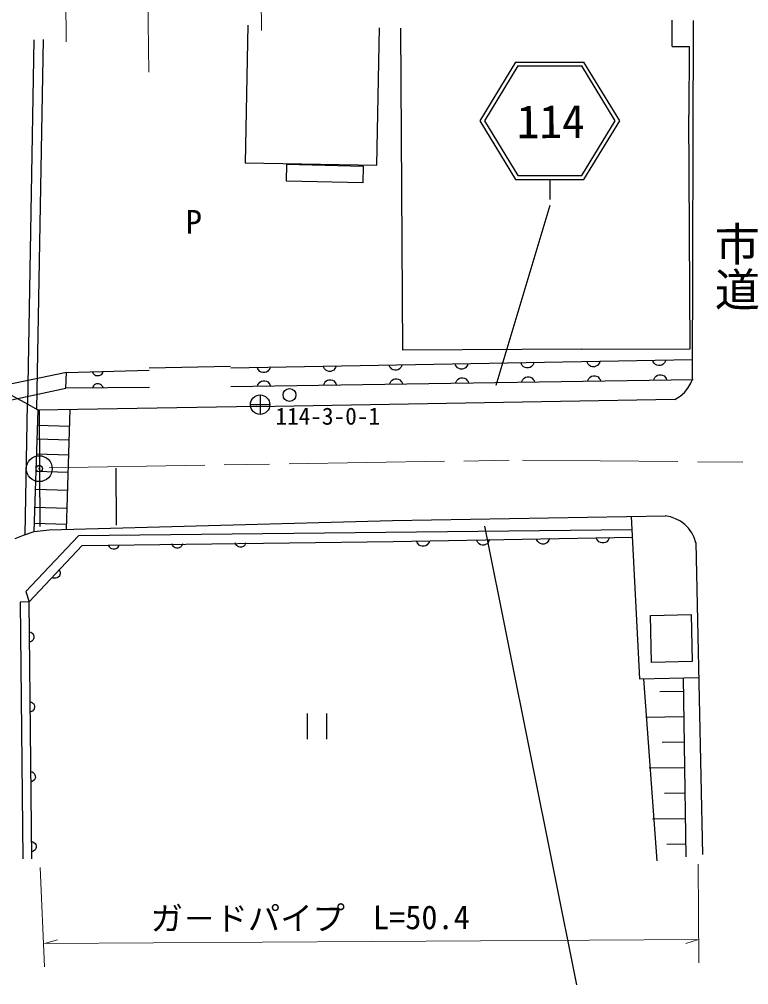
# Model space of a CAD drawing. Units: millimetres, scale not verified. Extents: x 40000 to 680000, y 20000 to 380000.
# Drawn here: x 94796 to 151079, y 244085 to 318526 of the extents above; entities that cross this region are included whole.
import ezdxf
from ezdxf.enums import TextEntityAlignment as Align

# ---------------------------------------------------------------- set-up
doc = ezdxf.new("R2010")
doc.units = ezdxf.units.MM
doc.header["$LTSCALE"] = 1000
doc.header["$PDMODE"] = 32
doc.header["$PDSIZE"] = 500
doc.linetypes.add('CHAIN', pattern=[18.5, 12, -1.5, 3.5, -1.5])
for name, color, linetype, lineweight in [('M-BGD', 7, 'Continuous', 25), ('M-BMK', 2, 'CHAIN', 13), ('M-BMK-SRVR', 3, 'Continuous', 25), ('M-STR-HTXT', 7, 'Continuous', 13), ('M-STR-STRC', 7, 'Continuous', 25)]:
    doc.layers.add(name, color=color, linetype=linetype, lineweight=lineweight)
doc.layers.add('M-BGD-HTXT', color=7, linetype='Continuous')
doc.layers.add('M-OTRS', color=6, linetype='Continuous')
doc.styles.add('@ＭＳ ゴシック', font='')
doc.styles.add('ＭＳ ゴシック', font='')
doc.styles.get('@ＭＳ ゴシック').set_extended_font_data('@MS Gothic')
doc.styles.get('ＭＳ ゴシック').set_extended_font_data('MS Gothic')

msp = doc.modelspace()

# ---------------------------------------------------------------- linework, layer by layer
at = {"layer": 'M-BGD'}
for p, q in [((112433, 318072), (112233, 307465)), ((122390, 307274), (122590, 317880)), ((145168, 316424), (145172, 318449)), ((146744, 290729), (146817, 318445)), ((124390, 293006), (124237, 317849)), ((95930, 316946), (95419, 288850)), ((96630, 316968), (96112, 288462)), ((145168, 316424), (146482, 316421)), ((146482, 316421), (146472, 311141)), ((146571, 293128), (146472, 311141)), ((112233, 307465), (122390, 307274)), ((112233, 307465), (122390, 307274)), ((115402, 306042), (115433, 307346)), ((115402, 306042), (115433, 307346)), ((115433, 307346), (121325, 307208)), ((115433, 307346), (121325, 307208)), ((121325, 307208), (121294, 305904)), ((121325, 307208), (121294, 305904)), ((121294, 305904), (115402, 306042)), ((121294, 305904), (115402, 306042)), ((138192, 293090), (124390, 293006)), ((138192, 293090), (146571, 293128)), ((111113, 291662), (146724, 292283)), ((123371, 291761), (123332, 291875)), ((124331, 291893), (124293, 291777)), ((128458, 291849), (128419, 291964)), ((128520, 291753), (128458, 291849)), ((129381, 291866), (129322, 291767)), ((129419, 291981), (129381, 291866)), ((133546, 291938), (133506, 292052)), ((133607, 291842), (133546, 291938)), ((133707, 291733), (133607, 291842)), ((134410, 291856), (134317, 291744)), ((134468, 291954), (134410, 291856)), ((134506, 292070), (134468, 291954)), ((138633, 292027), (138593, 292141)), ((138695, 291930), (138633, 292027)), ((138794, 291822), (138695, 291930)), ((138905, 291764), (138794, 291822)), ((139404, 291832), (139295, 291771)), ((139497, 291944), (139404, 291832)), ((139555, 292043), (139497, 291944)), ((139593, 292158), (139555, 292043)), ((143720, 292115), (143681, 292230)), ((143782, 292019), (143720, 292115)), ((143881, 291910), (143782, 292019)), ((143992, 291852), (143881, 291910)), ((144110, 291819), (143992, 291852)), ((144265, 291822), (144110, 291819)), ((144382, 291859), (144265, 291822)), ((144491, 291921), (144382, 291859)), ((144584, 292033), (144491, 291921)), ((144642, 292131), (144584, 292033)), ((144680, 292247), (144642, 292131)), ((98433, 291290), (80253, 287560)), ((98397, 290078), (98433, 291290)), ((98433, 291290), (104829, 291468)), ((100484, 291255), (100452, 291346)), ((100534, 291179), (100484, 291255)), ((100615, 291093), (100534, 291179)), ((100704, 291047), (100615, 291093)), ((101102, 291106), (101016, 291056)), ((101176, 291197), (101102, 291106)), ((101222, 291276), (101176, 291197)), ((101251, 291369), (101222, 291276)), ((111096, 291746), (104812, 291616)), ((113197, 291584), (113157, 291698)), ((113258, 291487), (113197, 291584)), ((113358, 291379), (113258, 291487)), ((113469, 291321), (113358, 291379)), ((113587, 291288), (113469, 291321)), ((113742, 291291), (113587, 291288)), ((113859, 291328), (113742, 291291)), ((113968, 291390), (113859, 291328)), ((114061, 291501), (113968, 291390)), ((114119, 291600), (114061, 291501)), ((114157, 291715), (114119, 291600)), ((118284, 291672), (118244, 291787)), ((118346, 291576), (118284, 291672)), ((118445, 291468), (118346, 291576)), ((118556, 291409), (118445, 291468)), ((118674, 291377), (118556, 291409)), ((118829, 291379), (118674, 291377)), ((118946, 291416), (118829, 291379)), ((119055, 291478), (118946, 291416)), ((119148, 291590), (119055, 291478)), ((119206, 291688), (119148, 291590)), ((119244, 291804), (119206, 291688)), ((123433, 291664), (123371, 291761)), ((123532, 291556), (123433, 291664)), ((123643, 291498), (123532, 291556)), ((123761, 291465), (123643, 291498)), ((123916, 291468), (123761, 291465)), ((124033, 291505), (123916, 291468)), ((124142, 291567), (124033, 291505)), ((124235, 291678), (124142, 291567)), ((124293, 291777), (124235, 291678)), ((128619, 291645), (128520, 291753)), ((128730, 291587), (128619, 291645)), ((128849, 291554), (128730, 291587)), ((129004, 291556), (128849, 291554)), ((129120, 291593), (129004, 291556)), ((129229, 291655), (129120, 291593)), ((129322, 291767), (129229, 291655)), ((133818, 291675), (133707, 291733)), ((133936, 291642), (133818, 291675)), ((134091, 291645), (133936, 291642)), ((134208, 291682), (134091, 291645)), ((134317, 291744), (134208, 291682)), ((139023, 291731), (138905, 291764)), ((139178, 291734), (139023, 291731)), ((139295, 291771), (139178, 291734)), ((143938, 291016), (144047, 291077)), ((144047, 291077), (144164, 291114)), ((144164, 291114), (144319, 291116)), ((144319, 291116), (144437, 291083)), ((144437, 291083), (144548, 291025)), ((100536, 290269), (100611, 290358)), ((100611, 290358), (100698, 290407)), ((100698, 290407), (100792, 290436)), ((100799, 291022), (100704, 291047)), ((100792, 290436), (100916, 290437)), ((100923, 291025), (100799, 291022)), ((100916, 290437), (101010, 290410)), ((101016, 291056), (100923, 291025)), ((101010, 290410), (101099, 290363)), ((101099, 290363), (101178, 290276)), ((146795, 290737), (111128, 290194)), ((113176, 290225), (113214, 290341)), ((113214, 290341), (113273, 290439)), ((113273, 290439), (113366, 290551)), ((113366, 290551), (113475, 290612)), ((113475, 290612), (113592, 290649)), ((113592, 290649), (113747, 290651)), ((113747, 290651), (113865, 290618)), ((113865, 290618), (113976, 290560)), ((113976, 290560), (114075, 290451)), ((114075, 290451), (114136, 290355)), ((114136, 290355), (114176, 290240)), ((118271, 290303), (118309, 290418)), ((118309, 290418), (118368, 290517)), ((118368, 290517), (118461, 290628)), ((118461, 290628), (118570, 290690)), ((118570, 290690), (118687, 290727)), ((118687, 290727), (118842, 290729)), ((118842, 290729), (118960, 290696)), ((118960, 290696), (119071, 290637)), ((119071, 290637), (119170, 290529)), ((119170, 290529), (119232, 290432)), ((119232, 290432), (119271, 290318)), ((123366, 290380), (123405, 290496)), ((123405, 290496), (123463, 290594)), ((123463, 290594), (123557, 290706)), ((123557, 290706), (123666, 290767)), ((123666, 290767), (123783, 290804)), ((123783, 290804), (123938, 290806)), ((123938, 290806), (124056, 290773)), ((124056, 290773), (124166, 290715)), ((124166, 290715), (124266, 290606)), ((124266, 290606), (124327, 290510)), ((124327, 290510), (124366, 290395)), ((128462, 290458), (128500, 290573)), ((128500, 290573), (128559, 290672)), ((128559, 290672), (128652, 290783)), ((128652, 290783), (128761, 290845)), ((128761, 290845), (128878, 290882)), ((128878, 290882), (129033, 290884)), ((129033, 290884), (129151, 290851)), ((129151, 290851), (129262, 290792)), ((129262, 290792), (129361, 290684)), ((129361, 290684), (129422, 290587)), ((129422, 290587), (129462, 290473)), ((133557, 290535), (133595, 290651)), ((133595, 290651), (133654, 290749)), ((133654, 290749), (133747, 290861)), ((133747, 290861), (133856, 290922)), ((133856, 290922), (133973, 290959)), ((133973, 290959), (134128, 290961)), ((134128, 290961), (134246, 290928)), ((134246, 290928), (134357, 290870)), ((134357, 290870), (134456, 290761)), ((134456, 290761), (134518, 290665)), ((134518, 290665), (134557, 290550)), ((138653, 290613), (138691, 290728)), ((138691, 290728), (138749, 290827)), ((138749, 290827), (138843, 290938)), ((138843, 290938), (138952, 291000)), ((138952, 291000), (139069, 291037)), ((139069, 291037), (139224, 291039)), ((139224, 291039), (139342, 291006)), ((139342, 291006), (139453, 290947)), ((139453, 290947), (139552, 290839)), ((139552, 290839), (139613, 290742)), ((139613, 290742), (139652, 290628)), ((143748, 290690), (143786, 290806)), ((143786, 290806), (143845, 290904)), ((143845, 290904), (143938, 291016)), ((144548, 291025), (144647, 290916)), ((144647, 290916), (144709, 290820)), ((144709, 290820), (144748, 290705)), ((146386, 290089), (146603, 290459)), ((146603, 290459), (146673, 290599)), ((146673, 290599), (146744, 290750)), ((80208, 286170), (98397, 290078)), ((104842, 290142), (98397, 290078)), ((100458, 290099), (100489, 290191)), ((100489, 290191), (100536, 290269)), ((101178, 290276), (101227, 290198)), ((101227, 290198), (101258, 290106)), ((145778, 289464), (146124, 289761)), ((146124, 289761), (146386, 290089)), ((95250, 288945), (94253, 289503)), ((96246, 288386), (95250, 288945)), ((95254, 278795), (95419, 288850)), ((113068, 288666), (145378, 289240)), ((145392, 289213), (145778, 289464)), ((95940, 279032), (96246, 288386)), ((113068, 288666), (96246, 288386)), ((96318, 288387), (96373, 279422)), ((98429, 279178), (98732, 288428)), ((96208, 287224), (98690, 287149)), ((96173, 286166), (98655, 286091)), ((96136, 285015), (98618, 284939)), ((96092, 283671), (98574, 283596)), ((102250, 283904), (102277, 279509)), ((96047, 282292), (98529, 282216)), ((96002, 280916), (98484, 280840)), ((123591, 279870), (144669, 280236)), ((142013, 280197), (142658, 267657)), ((95940, 279032), (97094, 279157)), ((95961, 279665), (98443, 279590)), ((97094, 279157), (123591, 279870)), ((142066, 279160), (99367, 278696)), ((94473, 278487), (95129, 278751)), ((95129, 278751), (95940, 279032)), ((99367, 278696), (95300, 274403)), ((123640, 278272), (142138, 278605)), ((134741, 278357), (134701, 278471)), ((135701, 278489), (135663, 278373)), ((139366, 278440), (139326, 278554)), ((139427, 278344), (139366, 278440)), ((140288, 278456), (140230, 278358)), ((140326, 278572), (140288, 278456)), ((95558, 273596), (99644, 277954)), ((99644, 277954), (123640, 278272)), ((101720, 277896), (101688, 277987)), ((101769, 277819), (101720, 277896)), ((101848, 277732), (101769, 277819)), ((101937, 277685), (101848, 277732)), ((102032, 277659), (101937, 277685)), ((102249, 277690), (102156, 277661)), ((102336, 277740), (102249, 277690)), ((102411, 277829), (102336, 277740)), ((102458, 277908), (102411, 277829)), ((102488, 278000), (102458, 277908)), ((106609, 277975), (106577, 278067)), ((106658, 277898), (106609, 277975)), ((106737, 277811), (106658, 277898)), ((106826, 277765), (106737, 277811)), ((106921, 277738), (106826, 277765)), ((107045, 277740), (106921, 277738)), ((107138, 277770), (107045, 277740)), ((107225, 277819), (107138, 277770)), ((107300, 277909), (107225, 277819)), ((107347, 277987), (107300, 277909)), ((107377, 278080), (107347, 277987)), ((111498, 278055), (111466, 278146)), ((111547, 277978), (111498, 278055)), ((111627, 277891), (111547, 277978)), ((111715, 277844), (111627, 277891)), ((111810, 277818), (111715, 277844)), ((111934, 277820), (111810, 277818)), ((112027, 277849), (111934, 277820)), ((112115, 277899), (112027, 277849)), ((112189, 277988), (112115, 277899)), ((112236, 278067), (112189, 277988)), ((112266, 278159), (112236, 278067)), ((125492, 278191), (125452, 278305)), ((125554, 278094), (125492, 278191)), ((125653, 277986), (125554, 278094)), ((125764, 277928), (125653, 277986)), ((125882, 277895), (125764, 277928)), ((126037, 277898), (125882, 277895)), ((126154, 277935), (126037, 277898)), ((126263, 277997), (126154, 277935)), ((126356, 278109), (126263, 277997)), ((126414, 278207), (126356, 278109)), ((126452, 278323), (126414, 278207)), ((130117, 278274), (130077, 278388)), ((130178, 278177), (130117, 278274)), ((130278, 278069), (130178, 278177)), ((130389, 278011), (130278, 278069)), ((130507, 277978), (130389, 278011)), ((130662, 277981), (130507, 277978)), ((130779, 278018), (130662, 277981)), ((130888, 278080), (130779, 278018)), ((130981, 278192), (130888, 278080)), ((131039, 278290), (130981, 278192)), ((131077, 278406), (131039, 278290)), ((134803, 278260), (134741, 278357)), ((134902, 278152), (134803, 278260)), ((135013, 278094), (134902, 278152)), ((135131, 278061), (135013, 278094)), ((135286, 278064), (135131, 278061)), ((135403, 278101), (135286, 278064)), ((135512, 278163), (135403, 278101)), ((135605, 278275), (135512, 278163)), ((135663, 278373), (135605, 278275)), ((139527, 278235), (139427, 278344)), ((139638, 278177), (139527, 278235)), ((139756, 278144), (139638, 278177)), ((139911, 278147), (139756, 278144)), ((140028, 278184), (139911, 278147)), ((140137, 278246), (140028, 278184)), ((140230, 278358), (140137, 278246)), ((147008, 278184), (147518, 254122)), ((102156, 277661), (102032, 277659)), ((97415, 275442), (97327, 275483)), ((97505, 275424), (97415, 275442)), ((97717, 275452), (97622, 275420)), ((97802, 275501), (97717, 275452)), ((97887, 275592), (97802, 275501)), ((97874, 276067), (97920, 275980)), ((97931, 275679), (97887, 275592)), ((97920, 275980), (97944, 275892)), ((97956, 275776), (97931, 275679)), ((97944, 275892), (97956, 275776)), ((97622, 275420), (97505, 275424)), ((95300, 274403), (95558, 273596)), ((95558, 273596), (94858, 273588)), ((94858, 273588), (95066, 253785)), ((95766, 253793), (95558, 273596)), ((143498, 272546), (146640, 272623)), ((143587, 268934), (143498, 272546)), ((146640, 272623), (146729, 269011)), ((95582, 271300), (95675, 271269)), ((95675, 271269), (95753, 271222)), ((95753, 271222), (95842, 271147)), ((95842, 271147), (95891, 271059)), ((95891, 271059), (95920, 270966)), ((95920, 270966), (95921, 270842)), ((95682, 270531), (95591, 270500)), ((95760, 270580), (95682, 270531)), ((95847, 270659), (95760, 270580)), ((95894, 270747), (95847, 270659)), ((95921, 270842), (95894, 270747)), ((146729, 269011), (143587, 268934)), ((142658, 267657), (147228, 267781)), ((142955, 267665), (143978, 253625)), ((146026, 267748), (146216, 253941)), ((146041, 266704), (144219, 266679)), ((95639, 265909), (95731, 265878)), ((95731, 265878), (95810, 265831)), ((95810, 265831), (95898, 265755)), ((95898, 265755), (95947, 265668)), ((95739, 265140), (95647, 265109)), ((95816, 265189), (95739, 265140)), ((95904, 265268), (95816, 265189)), ((95951, 265356), (95904, 265268)), ((95947, 265668), (95976, 265574)), ((95978, 265450), (95951, 265356)), ((95976, 265574), (95978, 265450)), ((117004, 265006), (117004, 263006)), ((118539, 263006), (118539, 265006)), ((146068, 264740), (143135, 264700)), ((146095, 262777), (144397, 262753)), ((146122, 260813), (143396, 260776)), ((95695, 260517), (95788, 260486)), ((95788, 260486), (95866, 260439)), ((95866, 260439), (95955, 260364)), ((95960, 259876), (95873, 259797)), ((95955, 260364), (96004, 260277)), ((96007, 259965), (95960, 259876)), ((96004, 260277), (96033, 260183)), ((96034, 260059), (96007, 259965)), ((96033, 260183), (96034, 260059)), ((95795, 259749), (95704, 259718)), ((95873, 259797), (95795, 259749)), ((146149, 258850), (144575, 258828)), ((146176, 256886), (143657, 256852)), ((95752, 255126), (95844, 255095)), ((95844, 255095), (95923, 255048)), ((95923, 255048), (96012, 254973)), ((96012, 254973), (96061, 254885)), ((96061, 254885), (96090, 254792)), ((96091, 254668), (96064, 254574)), ((96090, 254792), (96091, 254668)), ((146203, 254923), (144754, 254903)), ((95852, 254357), (95760, 254326)), ((95930, 254406), (95852, 254357)), ((96017, 254485), (95930, 254406)), ((96064, 254574), (96017, 254485))]:
    msp.add_line(p, q, dxfattribs=at)
for centre, radius in [((115646, 289559), 498), ((96338, 283877), 22.5)]:
    msp.add_circle(centre, radius, dxfattribs=at)
msp.add_arc((144333, 277494), 2756, 13.84503, 83.98965, dxfattribs=at)
at = {"layer": 'M-BMK'}
for p, q in [((97113, 283943), (133620, 284540)), ((133620, 284540), (195482, 283950))]:
    msp.add_line(p, q, dxfattribs=at)
at = {"layer": 'M-BMK-SRVR'}
for p, q in [((113378, 289563), (113378, 288063)), ((112628, 288813), (114128, 288813))]:
    msp.add_line(p, q, dxfattribs=at)
for centre, radius in [((113378, 288813), 750), ((96338, 283877), 1000), ((96338, 283877), 30)]:
    msp.add_circle(centre, radius, dxfattribs=at)
at = {"layer": 'M-OTRS'}
msp.add_point((96338, 283877), dxfattribs=at)
at = {"layer": 'M-STR-HTXT'}
for p, q in [((98414, 316784), (98257, 333764)), ((104541, 333803), (104782, 314461)), ((113477, 317665), (113379, 333661)), ((96405, 253115), (96748, 245458)), ((147229, 245767), (147182, 253373)), ((96737, 247254), (147218, 247563)), ((96737, 247254), (97735, 247548)), ((147218, 247563), (146219, 247270))]:
    msp.add_line(p, q, dxfattribs=at)
at = {"layer": 'M-STR-STRC'}
for p, q in [((133093, 315232), (130330, 310705)), ((133261, 314930), (130682, 310705)), ((133093, 315232), (138365, 315232)), ((133261, 314930), (138197, 314930)), ((140776, 310705), (138197, 314930)), ((141128, 310705), (138365, 315232)), ((130330, 310705), (133093, 306178)), ((130682, 310705), (133261, 306480)), ((138197, 306480), (140776, 310705)), ((138365, 306178), (141128, 310705)), ((133093, 306178), (138365, 306178)), ((133261, 306480), (138197, 306480)), ((135729, 306178), (135729, 304625)), ((135729, 304166), (131562, 290301)), ((130685, 279435), (137780, 244085))]:
    msp.add_line(p, q, dxfattribs=at)

# ---------------------------------------------------------------- texts
at = {"layer": 'M-BGD', "style": 'ＭＳ ゴシック'}
msp.add_text('P', height=1833, dxfattribs=at).set_placement((107644, 301443), align=Align.BOTTOM_LEFT)
msp.add_text('114-3-0-1', height=1320, rotation=0.1, dxfattribs=at).set_placement((114557, 286863), align=Align.BOTTOM_LEFT)
at = {"layer": 'M-BGD-HTXT', "style": '@ＭＳ ゴシック'}
msp.add_text('市道', height=2566, rotation=270.1, dxfattribs=at).set_placement((148097, 302968), align=Align.BOTTOM_LEFT)
at = {"layer": 'M-STR-HTXT', "style": 'ＭＳ ゴシック'}
for s, p in [('ガ－ドパイプ', (104932, 247725)), ('L=50.4', (122084, 247808))]:
    msp.add_text(s, height=1833, rotation=0.1, dxfattribs=at).set_placement(p, align=Align.BOTTOM_LEFT)
at = {"layer": 'M-STR-STRC', "style": 'ＭＳ ゴシック'}
msp.add_text('114', height=2566, rotation=0.2, dxfattribs=at).set_placement((133192, 308583), align=Align.BOTTOM_LEFT)

doc.saveas('drawing.dxf')
